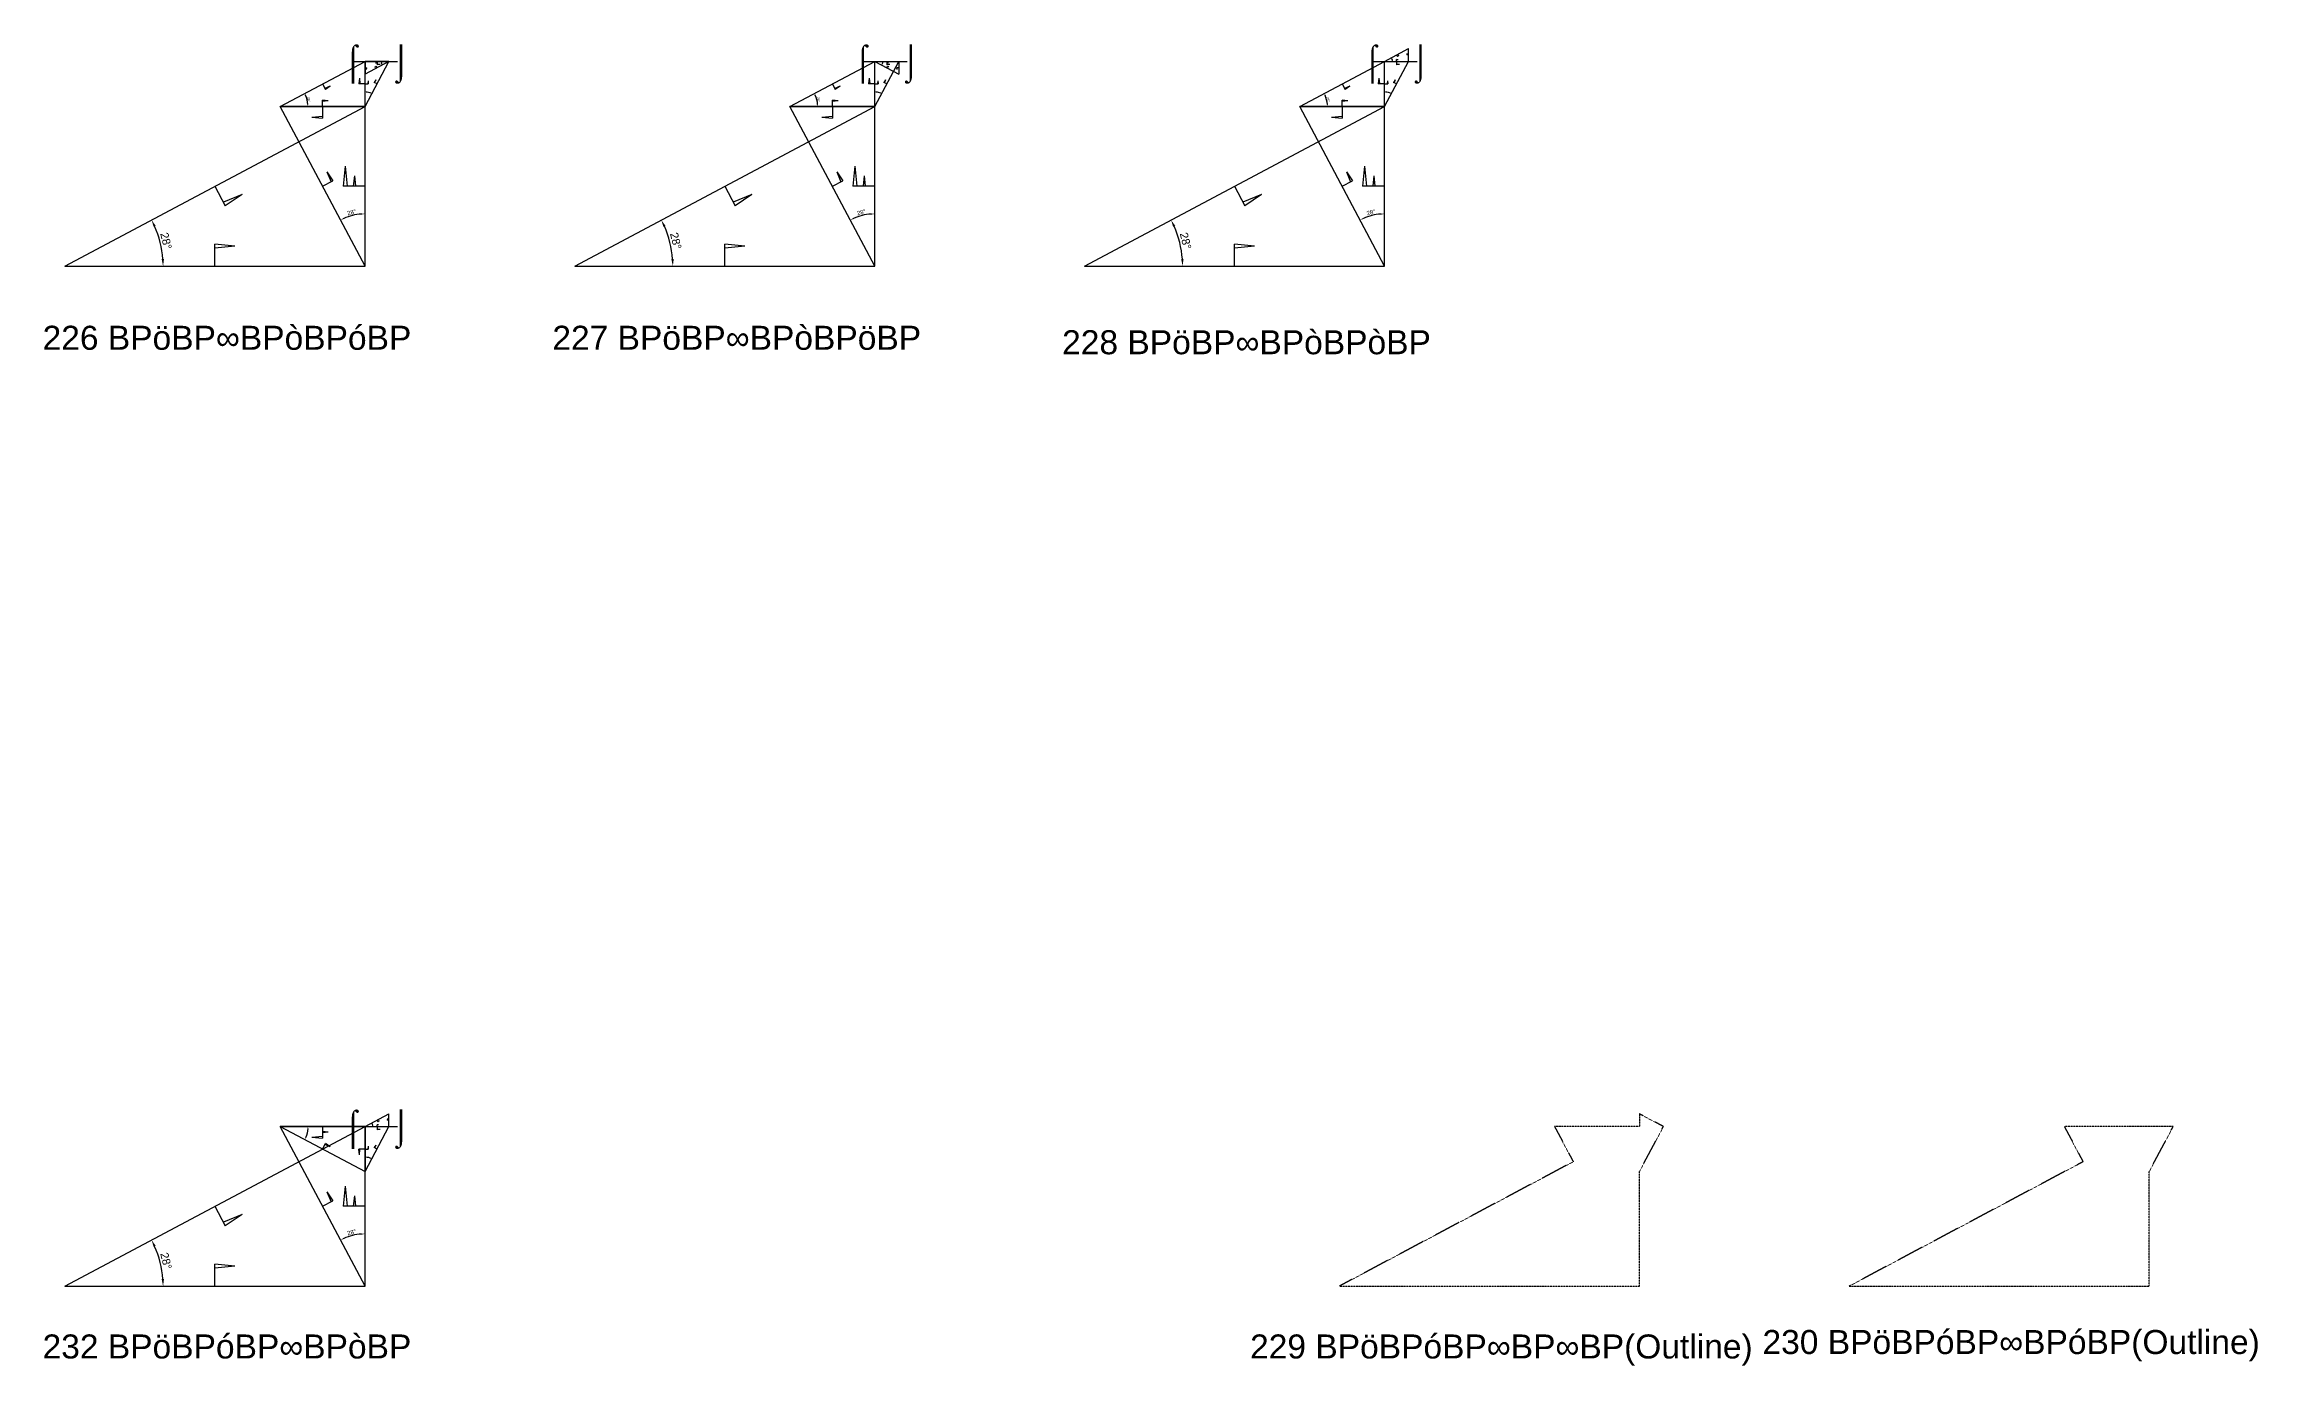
# Model space of a CAD drawing. Header units: millimetres. Extents: x 130908 to 599272, y -2842299 to 24518.
# Drawn here: x 282771 to 393421, y -1975094 to -1909069 of the extents above; entities that cross this region are included whole.
import ezdxf
from ezdxf.enums import TextEntityAlignment as Align

# ---------------------------------------------------------------- set-up
doc = ezdxf.new("R2010")
doc.units = ezdxf.units.MM
doc.header["$PDMODE"] = 35
doc.linetypes.add('DASHED', pattern=[19.05, 12.7, -6.35])
for name, color, linetype in [('BASE', 170, 'Continuous'), ('HYPOTENUSE', 20, 'Continuous'), ('PERPENDICULAR', 90, 'Continuous')]:
    doc.layers.add(name, color=color, linetype=linetype)
doc.styles.add('Arial', font='arial_0.ttf')
doc.dimstyles.new('ISO-25', dxfattribs={"dimtxt": 250, "dimasz": 100, "dimexe": 1.25, "dimexo": 0.625, "dimgap": 100, "dimtad": 1, "dimdec": 0, "dimtxsty": 'Arial', "dimcen": 2.5, "dimadec": 0, "dimazin": 0, "dimtfac": 1, "dimtdec": 0, "dimtmove": 0, "dimatfit": 3, "dimfxl": 1, "dimarcsym": 0})

# ---------------------------------------------------------------- blocks, each defined once
blk = doc.blocks.new('*D9')
at = {"color": 0, "lineweight": -2, "ltscale": 100, "transparency": 16777216}
blk.add_arc((0, 0), 4906, 4.08845, 23.91155, dxfattribs=at)
at = {"color": 0, "ltscale": 100, "transparency": 16777216}
for points in [[(4432, 1963), (4537, 2014), (4332, 2303)], [(4952, 352), (4835, 348), (4906, 0)]]:
    blk.add_solid(points, dxfattribs=at)
at = {"layer": 'Defpoints', "color": 0, "ltscale": 100, "transparency": 16777216}
for p in [(15000, 7976), (0, 0), (0, 0), (4841, 796), (15000, 0)]:
    blk.add_point(p, dxfattribs=at)
at = {"color": 0, "ltscale": 100, "transparency": 16777216, "insert": (5055, 1260), "char_height": 400, "attachment_point": 5, "rotation": 284, "style": 'Arial'}
blk.add_mtext('28°', dxfattribs=at)
blk = doc.blocks.new('SanjoyNathGeometrifyingTrigonometryFundamentalLockedSet')
at = {"color": 114, "linetype": 'DASHED', "ltscale": 100, "true_color": 0x139b48}
for p, q in [((14000, 4987.8), (13900, 3987.8)), ((14000, 4987.8), (14100, 3987.8)), ((15000, 3987.8), (13900, 3987.8))]:
    blk.add_line(p, q, dxfattribs=at)
at = {"color": 242, "linetype": 'DASHED', "ltscale": 100, "true_color": 0xcd2027}
for p, q in [((7500, 3987.8), (8016.4, 3016.6)), ((8852.4, 3574.3), (7922.5, 3193.2)), ((8852.4, 3574.3), (8016.4, 3016.6))]:
    blk.add_line(p, q, dxfattribs=at)
at = {"color": 159, "linetype": 'DASHED', "ltscale": 100, "true_color": 0x22346e}
for p, q in [((7500, 0), (7500, 1100)), ((8500, 1000), (7500, 1100)), ((8500, 1000), (7500, 900))]:
    blk.add_line(p, q, dxfattribs=at)
at = {"layer": 'BASE'}
blk.add_line((0, 0), (15000, 0), dxfattribs=at)
at = {"layer": 'HYPOTENUSE'}
blk.add_line((0, 0), (15000, 7975.6), dxfattribs=at)
at = {"layer": 'PERPENDICULAR'}
blk.add_line((15000, 0), (15000, 7975.6), dxfattribs=at)
at = {"color": 4, "ltscale": 100}
dim = blk.add_angular_dim_2l(base=(4841, 795.6), line1=((0, 0), (15000, 0)), line2=((0, 0), (15000, 7975.6)), dimstyle='ISO-25', override={"dimtxt": 400, "dimasz": 350, "dimgap": 100}, dxfattribs=at)
dim.commit()
dim.dimension.update_dxf_attribs({"geometry": '*D9', "text_midpoint": (5055.4, 1260.5)})

msp = doc.modelspace()

# ---------------------------------------------------------------- linework, layer by layer
at = {"linetype": 'DASHED', "ltscale": 70}
for p, q in [((298205, -1909922), (300603, -1909922)), ((323688, -1909922), (326086, -1909922)), ((349171, -1909922), (351569, -1909922)), ((298205, -1963143), (300603, -1963143))]:
    msp.add_line(p, q, dxfattribs=at)
at = {"linetype": 'DASHED'}
for points in [[(358271, -1963143), (359206, -1964900), (347512, -1971118), (362512, -1971118), (362512, -1965397), (363711, -1963143), (362512, -1962505), (362512, -1963143)], [(387995, -1965397), (389193, -1963143), (383754, -1963143), (384689, -1964900), (372995, -1971118), (387995, -1971118)]]:
    msp.add_lwpolyline(points, close=True, dxfattribs=at)

# ---------------------------------------------------------------- block references
at = {"linetype": 'DASHED', "ltscale": 100}
for p, xscale, yscale, zscale in [((349770, -1909922), 0.07992772583102702, 0.07992772583102702, 0.07992772583102702), ((294564, -1912177), 0.282714919717775, 0.282714919717775, 0.282714919717775), ((320047, -1912177), 0.282714919717775, 0.282714919717775, 0.282714919717775), ((345530, -1912177), 0.282714919717775, 0.282714919717775, 0.282714919717775), ((298805, -1963143), 0.07992772583102702, 0.07992772583102702, 0.07992772583102702)]:
    msp.add_blockref('SanjoyNathGeometrifyingTrigonometryFundamentalLockedSet', p, dxfattribs=dict(at, xscale=xscale, yscale=yscale, zscale=zscale))
for p, xscale, yscale, zscale, rotation in [((298805, -1912177), -0.150322189285358, 0.150322189285358, 0.150322189285358, 270), ((300004, -1909922), 0.07992772583102702, 0.07992772583102702, 0.07992772583102702, 180), ((324287, -1912177), -0.150322189285358, 0.150322189285358, 0.150322189285358, 270), ((324287, -1909922), -0.07992772583102702, 0.07992772583102702, 0.07992772583102702, 180), ((349770, -1912177), -0.150322189285358, 0.150322189285358, 0.150322189285358, 270), ((298805, -1920153), 0.53170943166148, 0.53170943166148, 0.53170943166148, 90.00000000000001), ((324287, -1920153), 0.53170943166148, 0.53170943166148, 0.53170943166148, 90.00000000000001), ((349770, -1920153), 0.53170943166148, 0.53170943166148, 0.53170943166148, 90.00000000000001), ((298805, -1971118), 0.53170943166148, 0.53170943166148, 0.53170943166148, 90.00000000000001), ((294564, -1963143), -0.282714919717775, 0.282714919717775, 0.282714919717775, 180), ((298805, -1965397), -0.150322189285358, 0.150322189285358, 0.150322189285358, 270)]:
    msp.add_blockref('SanjoyNathGeometrifyingTrigonometryFundamentalLockedSet', p, dxfattribs=dict(at, xscale=xscale, yscale=yscale, zscale=zscale, rotation=rotation))
at = {"linetype": 'DASHED'}
for p in [(283805, -1920153), (309287, -1920153), (334770, -1920153), (283805, -1971118)]:
    msp.add_blockref('SanjoyNathGeometrifyingTrigonometryFundamentalLockedSet', p, dxfattribs=at)

# ---------------------------------------------------------------- texts
at = {"linetype": 'DASHED', "ltscale": 100, "style": 'Arial'}
for s, p in [('⌠', (298205, -1909922)), ('⌡', (300603, -1909922)), ('⌠', (323688, -1909922)), ('⌡', (326086, -1909922)), ('⌠', (349171, -1909922)), ('⌡', (351569, -1909922)), ('226 BPöBP∞BPòBPóBP', (291904, -1923733)), ('227 BPöBP∞BPòBPöBP', (317387, -1923733)), ('228 BPöBP∞BPòBPòBP', (342870, -1923956)), ('⌠', (298205, -1963143)), ('⌡', (300603, -1963143)), ('232 BPöBPóBP∞BPòBP', (291904, -1974133)), ('229 BPöBPóBP∞BP∞BP(Outline)', (355611, -1974133)), ('230 BPöBPóBP∞BPóBP(Outline)', (381094, -1973910))]:
    msp.add_text(s, height=1200, dxfattribs=at).set_placement(p, align=Align.MIDDLE_CENTER)

doc.saveas('drawing.dxf')
